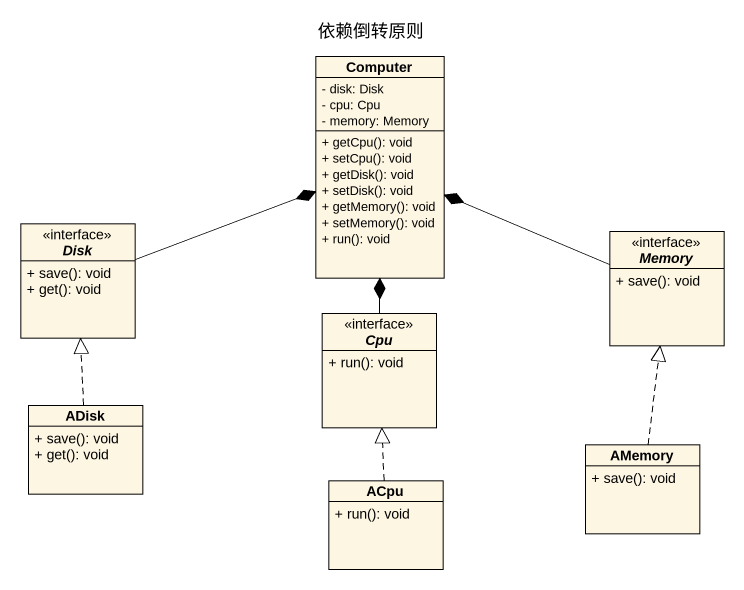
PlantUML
@startuml
title 依赖倒转原则
hide circle
hide empty members
skinparam classAttributeIconSize 0
class Computer {
  - disk: Disk
  - cpu: Cpu
  - memory: Memory
  + getCpu(): void
  + setCpu(): void
  + getDisk(): void
  + setDisk(): void
  + getMemory(): void
  + setMemory(): void
  + run(): void
}
interface Disk {
  + save(): void
  + get(): void
}
interface Memory {
  + save(): void
}
interface Cpu {
  + run(): void
}
class ADisk {
  + save(): void
  + get(): void
}
class ACpu {
  + run(): void
}
class AMemory {
  + save(): void
}
Disk -right-* Computer
Memory -left-* Computer
Cpu -up-* Computer
ADisk .up.|> Disk
ACpu .up.|> Cpu
AMemory .up.|> Memory
@enduml
